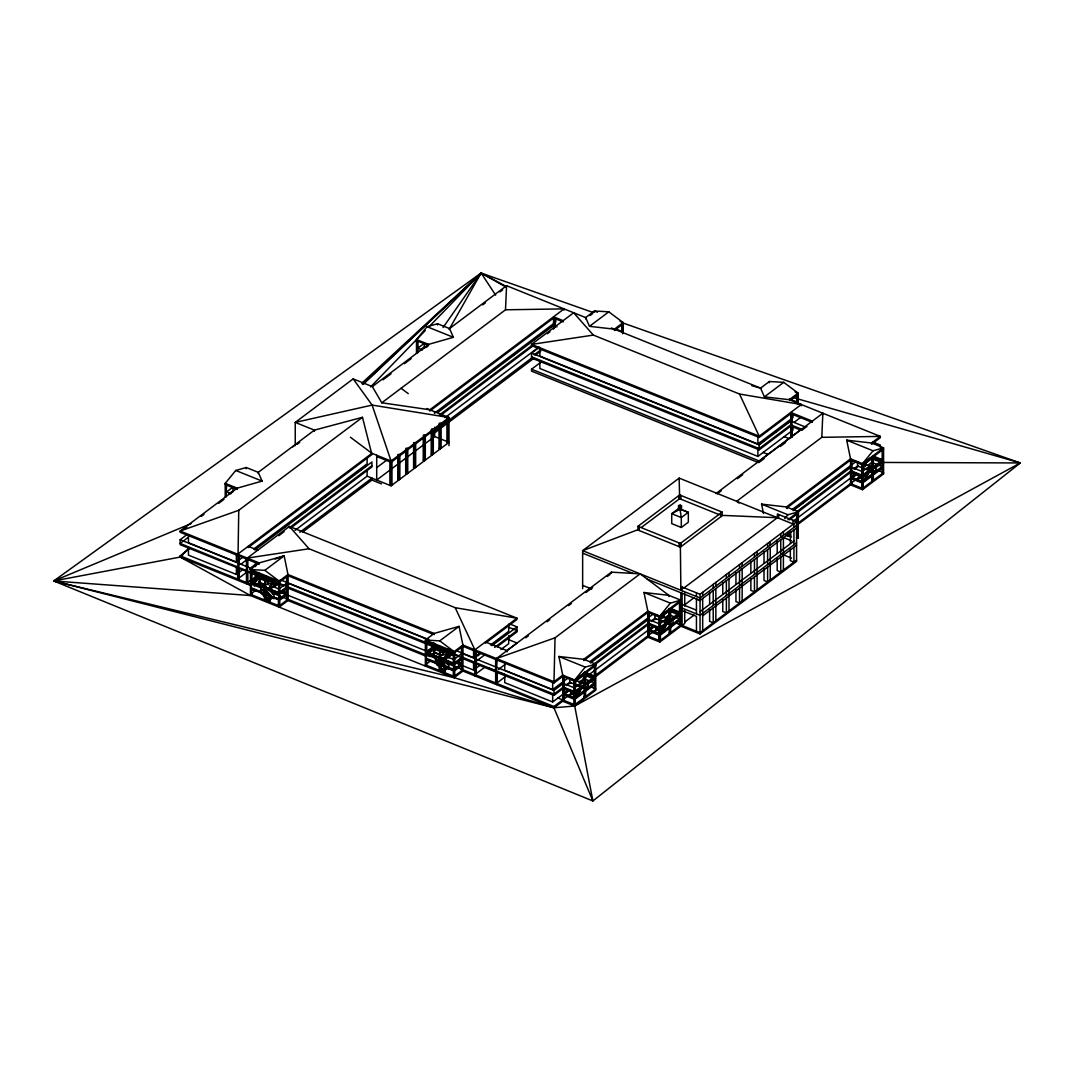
<?xml version="1.0" encoding="UTF-8"?>
<svg xmlns="http://www.w3.org/2000/svg" width="1074" height="1074" viewBox="0 0 1074 1074"><rect width="100%" height="100%" fill="white"/><g stroke="black" fill="none" stroke-linecap="round" stroke-linejoin="round"><path stroke-width="1.5" d="M237.663 580.255L238.75 510.284L362.475 417.303L371.913 454.557L248.188 547.552L248.188 546.304L257.773 550.17M584.726 674.351L584.726 683.923L585.531 684.245L647.837 637.204L659.825 642.037L659.825 616.006L680.876 600.178L668.901 595.345L640.144 573.838L555.03 637.808L553.956 682.983L462.102 645.944M295.243 445.643L295.243 422.404L353.158 378.88L372.329 386.6L381.78 402.79L505.505 309.795L506.579 285.697L585.652 317.582L589.492 326.335L614.409 329.168L623.175 322.576L608.797 311.822L594.419 310.99L585.652 317.582L585.652 318.817M739.06 503.088L736.67 501.289L821.785 437.319L822.859 413.222L715.942 493.584M680.151 504.753L679.882 510.096L680.151 508.472M680.164 509.318L688.327 512.298L688.327 522.206L681.305 527.482L671.72 523.629L671.72 513.708L678.741 508.432L680.017 509.277L681.305 517.574L681.305 527.482M449.066 329.503L481.112 273.038L593.385 312.588M570.549 694.985L572.979 691.2L571.717 694.113L576.899 696.207L581.584 687.521M577.973 689.495L575.637 693.321L575.637 697.039L581.49 687.481M661.222 618.409L662.671 615.818L662.779 618.342M655.664 631.015L656.926 629.149M659.423 631.19L656.832 630.143L658 628.223L663.195 630.317L666.699 623.551L660.752 633.069L660.752 629.351L662.309 626.8M666.216 620.423L667.773 617.872L667.867 620.396M666.699 624.585L662.014 632.224L663.195 630.317M863.912 466.062L865.469 463.512L871.806 458.638L882.197 462.827L875.753 467.66L875.753 472.211M858.354 478.668L860.798 474.883M862.127 478.843L859.522 477.796L860.69 474.842M865.792 473.178L863.442 477.004L863.442 480.722L869.296 471.164M868.906 468.076L870.464 465.525L870.571 468.049M869.403 472.238L864.718 479.89L869.403 471.204M443.106 327.489L481.112 273.038L506.27 286.422M225.218 497.141L225.218 483.34L235.743 470.466L246.268 467.512L258.257 472.345L262.096 481.085L237.193 488.173L180.163 531.039L180.163 532.274L259.223 564.159L259.223 562.91L180.163 531.039L238.75 510.284M416.497 353.373L416.497 339.572L427.036 326.697L437.561 323.744L449.55 328.563L453.389 337.317L428.486 344.392L372.329 386.6M505.814 286.986L481.112 273.038L53.7 580.967L553.956 707.779L574.711 706.007L595.761 690.179L595.761 664.148L585.236 667.102L574.711 679.976L574.711 706.007L592.888 800.962L1020.3 462.948L621.846 322.603M680.876 600.178L670.351 603.132L659.825 616.006L647.837 611.173L643.997 592.499L668.901 595.345L668.901 596.58M784.772 518.621L787.927 514.755L798.465 511.801L797.875 538.275M862.516 489.69L883.58 473.862L883.58 447.831L873.041 450.785L862.516 463.659L862.516 489.69L850.541 484.871L797.163 524.985M188.044 548.72L180.163 557.07L53.7 580.967L592.888 800.962L553.956 707.779L553.956 706.531L572.885 692.193M370.611 386.922L425.277 330.577M428.768 326.993L481.112 273.038L495.664 295.149M363.281 384.237L481.112 273.038L361.777 383.257M362.475 384.438L481.112 273.038M292.88 446.878L295.337 444.609M564.105 689.602L563.528 700.261L563.528 694.918L570.146 689.924M851.924 459.954L851.333 483.944L851.333 478.601L856.743 474.507M680.298 601.856L680.298 613.012L659.611 628.465L659.02 640.48L659.02 635.123L669.263 627.417L670.055 627.74L670.055 633.11L669.263 632.787L669.263 627.417M236.401 489.086L236.978 488.643L233.031 487.059L226.601 491.892L231.044 493.691M417.303 341.129L417.303 352.285L417.088 340.364L416.497 340.807L428.271 344.875L424.324 343.291L417.893 348.124L422.337 349.923M229.165 493.678L233.031 490.778M420.458 349.909L424.324 347.009M449.55 328.563L506.579 285.697M226.01 496.886L226.601 484.455M230.454 493.543L233.031 491.61L233.031 487.059M421.746 349.775L424.324 347.842L424.324 343.291M184.137 529.281L186.795 527.294M201.375 516.326L204.033 514.325M218.626 503.37L223.929 499.383M297.028 444.435L299.7 442.421M383.029 379.807L391.043 373.779M404.415 363.724L411.1 358.703M425.814 347.64L428.486 345.64L428.486 344.392L416.497 339.572M482.709 304.882L485.354 302.895M499.947 291.927L502.605 289.926M257.733 575.946L180.163 544.679L180.163 539.712L186.795 534.731M188.111 537.456L180.163 543.431L283.67 585.84M425.948 665.625L425.371 666.068L425.371 640.037L434.151 633.445L459.054 626.357L462.894 645.031L553.956 681.748L562.722 675.143L574.711 679.976L595.761 664.148L583.786 659.315L558.883 656.482L562.722 675.143L562.722 701.188L553.956 707.779L454.127 677.667L250.457 595.546L180.163 557.07L180.163 555.835L188.93 549.23M182.661 555.191L180.163 557.07L250.242 585.33M237.663 554.224L371.913 453.322L391.084 461.041L448.999 417.517L426.727 408.536M381.78 402.79L429.828 409.785L564.092 308.882L564.092 310.131M188.46 534.758L188.46 542.732L236.387 562.051L243.046 557.03M253.719 549.015L367.12 463.78L367.12 458.826M434.379 413.235L555.782 321.985L555.782 318.803M283.08 528.193L285.751 526.193M304.425 512.15L307.097 510.15M321.77 499.115L327.1 495.101M343.116 483.072L345.774 481.071M360.461 470.036L367.12 465.029M451.724 401.434L454.396 399.434M473.07 385.391L475.742 383.391M490.415 372.356L495.745 368.355M511.761 356.313L517.091 352.312M533.107 340.27L537.107 337.263M550.452 327.234L553.11 325.234M254.847 549.982L371.913 461.995L371.913 466.948L290.772 527.952M437.816 412.47L553.553 325.476M247.248 584.122L247.248 558.091L289.362 526.435L516.997 618.208L516.997 619.443L485.408 643.192L485.408 641.943L506.968 650.643L506.968 651.878M240.589 564.414L246.443 560.024M247.248 559.326L247.839 558.883L247.839 566.857M278.797 535.711L284.1 531.63M289.43 527.71L371.913 465.713M439.145 415.182L532.274 345.197M547.351 333.772L549.982 331.799M248.993 559.03L247.611 559.138M440.474 415.423L533.603 345.439M376.706 467.646L387.244 459.739M188.46 547.149L188.46 555.124L236.387 574.442L241.65 570.495M295.041 530.355L367.12 476.185L367.12 469.808M445.052 417.611L538.436 347.426M800.788 430.11L790.773 426.083L759.184 449.818L531.549 358.045L531.549 353.091L539.443 347.144M390.761 461.149L389.889 461.807L376.706 456.49M391.97 461.632L398.991 456.356M406.885 450.409L399.864 455.685L398.669 455.201M407.758 449.751L414.779 444.475L413.584 443.992L413.584 467.552L414.779 468.036L414.779 443.24L413.584 442.757L415.651 442.582L415.651 467.378M415.651 443.817L424.431 437.225M425.304 436.568L432.419 431.224M441.105 424.7L448.127 419.424M249.168 569.032L255.854 564.011M534.181 354.823L540.759 349.882M237.663 579.02L239.046 578.899L239.046 567.904M239.583 577.57L246.268 572.549M247.248 571.717L247.839 571.287L247.839 582.444M299.794 532.315L371.913 478.118L371.913 480.024L302.734 532.019M433.829 431.587L532.274 357.588M535.496 355.078L540.759 351.117M239.046 578.899L238.468 579.342L239.046 555.339L239.046 564.763M590.042 315.528L592.579 313.621M433.829 433.493L533.603 358.501M434.621 427.224L434.621 436.514L376.706 480.038L376.706 455.255M247.248 582.887L255.854 576.416M757.626 462.263L531.549 371.121L531.549 369.201L540.759 362.274M191.226 523.562L53.7 580.967L250.457 595.546L250.457 569.515L264.835 570.348L284.14 555.835L287.98 574.509L287.98 600.541L279.213 607.132L279.213 581.101L287.98 574.509L434.151 633.445L434.151 634.68M589.492 326.335L608.797 311.822M277.535 592.969L265.224 588.686L265.224 594.07L278.998 598.943L278.408 599.373L251.249 588.431L251.84 570.63L251.249 582.229L265.023 587.102L251.034 581.464L258.646 575.758L258.646 572.563M251.249 582.229L260.029 575.637M251.249 588.431L251.249 583.061L260.029 576.456L262.955 577.637M265.023 575.946L264.432 593.747L265.023 593.304L251.034 587.666L251.034 582.296M254.377 586.082L260.029 581.839L260.029 576.872L271.749 581.598M256.914 585.008L259.438 583.101L259.438 576.08M390.761 484.696L389.889 485.354L389.889 460.558M397.783 479.42L399.864 479.246L399.864 454.45L397.783 454.624L398.991 455.108L398.991 479.903L397.783 479.42L397.783 457.443M407.758 473.312L407.758 448.516L406.563 448.033L405.69 448.69L406.885 449.174L406.885 473.97L405.69 473.486L406.563 472.829M413.584 467.552L414.457 466.895M425.304 460.115L425.304 435.319L424.109 434.836L423.237 435.507L424.431 435.99L424.431 460.786L423.237 460.303L424.109 459.632M432.097 453.631L433.292 454.114L433.292 429.318L432.097 428.835L431.224 429.493L432.419 429.976L432.419 454.772L431.224 454.289L432.097 453.631L432.097 431.654M441.105 448.247L441.105 423.451L439.91 422.968L439.024 423.626L440.219 424.109L440.219 448.905L439.024 448.422L439.91 447.764M447.804 418.269L447.804 417.034L446.932 417.692L448.127 418.175L448.127 442.971L446.932 442.488L447.804 441.83M367.12 476.185L391.084 485.837L448.999 442.313L434.621 436.514M256.109 590.056L250.457 594.311L279.213 605.897L287.98 599.305M251.84 588.821L251.249 594.634L251.249 589.25L265.023 594.123M270.205 601.601L270.286 597.815L260.7 587.76L251.84 584.269L259.438 578.55L268.232 582.095L276.139 580.202M264.432 584.954L264.352 588.727M273.212 580.953L258.646 575.758M265.023 587.934L251.249 583.061M265.224 587.867L265.815 576.268L265.224 587.867L278.998 592.741L265.815 587.424M260.62 591.532L265.023 596.406M261.922 590.566L264.432 588.673M270.205 590.029L270.205 585.478L274.004 582.618L274.004 587.169L277.817 584.31L258.646 576.577L258.646 579.262M265.949 590.405L273.937 598.795L273.937 595.077L265.412 586.122M273.655 585.8L276.219 583.867L277.817 584.511L274.622 584.256L274.622 585.29M278.998 581.584L278.408 593.184M270.205 589.196L278.394 583.048M287.98 575.745L279.213 582.35L250.457 570.75L251.034 570.307L251.034 581.464M267.547 592.083L266.03 591.385L266.03 589.317L267.627 588.928M265.224 594.889L265.815 594.446L265.224 600.259L265.224 594.889L278.998 599.762M266.714 595.587L269.225 593.707L267.627 593.063L267.627 592.029M280.26 588.069L286.597 583.303M269.896 598.943L272.407 597.063L272.407 598.097L268.607 600.957L267.09 598.191M270.742 595.439L269.225 594.741L269.225 593.707M272.621 590.552L272.621 593.788L274.004 593.667M267.01 599.279L270.823 596.419L270.823 595.385M280.26 591.787L287.188 586.579L287.188 576.913M278.408 599.373L278.998 593.56M280.26 592.62L286.597 587.854L287.402 588.176L287.402 593.546L279.79 599.265L279.79 593.882L287.402 588.176M287.402 576.188L287.402 587.344L279.79 593.063L279.79 581.907M280.26 597.99L287.188 592.781L287.188 587.827L445.2 651.529M280.744 591.693L287.402 594.392L279.79 600.111L279.79 605.454M278.998 605.132L278.408 605.575L278.408 600.205M287.402 594.392L287.402 599.748L286.597 599.426L287.188 594.956M611.375 327.959L760.567 388.103L769.346 381.512L783.711 382.344L798.089 393.097L798.089 403.757M428.486 638.923L425.371 641.272L454.127 652.871L462.894 646.266M53.7 580.967L454.127 677.667L462.894 671.062L462.894 645.031L454.127 651.623L425.371 640.037L439.749 640.869L459.054 626.357M760.567 388.103L764.419 396.856L783.711 382.344M461.511 665.92L461.511 669.948L462.317 670.27L462.317 664.913L454.705 670.632L426.163 658.953L426.754 653.14L439.937 658.456L439.937 663.826L439.347 664.269L439.937 646.467L439.937 657.624L425.948 651.985L433.56 646.279L433.56 643.084M439.937 657.624L426.163 652.75L434.943 646.159L434.943 643.675M426.754 653.14L434.943 646.991L445.2 651.113M429.291 656.603L434.943 652.361L439.333 654.133M430.553 656.482L434.352 653.623L434.352 643.407M431.023 660.577L425.371 664.833L454.127 676.419L462.894 669.827M426.754 659.342L426.163 665.155L426.163 659.785L439.937 664.658M444.824 669.464L447.334 667.585L447.334 668.619L443.522 671.478L435.534 663.088L435.534 658.335L445.2 668.35L445.2 672.069L435.614 662L435.614 658.281M435.534 658.335L426.754 654.791L434.352 649.072L443.065 652.67L451.053 650.723M433.56 646.279L447.536 651.905L448.127 648.991M792.974 520.272L792.974 523.991L679.157 478.105L582.645 550.653L582.645 588.713M439.937 658.456L426.163 653.583L426.163 658.953M435.534 662.054L439.347 659.194L445.737 657.637M462.102 647.434L462.102 657.113L453.322 663.705L440.152 658.389L440.729 646.79M440.729 658.778L440.152 664.591L440.729 658.778L452.449 663.504M445.119 660.55L445.119 655.999L448.932 653.14L448.932 657.892M449.456 654.831L452.731 655.033M764.419 396.856L789.323 399.703L798.089 393.097L795.069 391.876M440.944 661.906L442.542 662.551L438.729 665.41L437.131 664.766L440.944 661.906L440.944 658.805M453.322 652.549L454.705 652.428L454.705 663.584L440.729 657.946M448.57 656.321L451.134 654.388M445.119 659.718L453.309 653.569L459.175 655.932M789.9 400.495L798.089 394.346L797.297 394.024L797.297 401.461M444.059 664.282L442.542 663.584L442.542 662.551M439.937 666.927L439.347 670.458L439.347 665.088M461.511 653.824L453.913 659.543L445.119 655.999M443.522 671.478L442.005 668.713M440.729 664.981L440.152 670.78L440.152 665.41L453.322 670.726L461.511 664.578L461.511 658.375M441.924 669.8L445.737 666.941L444.139 664.229M563.313 688.34L553.956 695.375L462.102 658.349L462.102 663.302L453.322 669.908L453.913 664.094M454.705 663.584L462.317 657.865L462.317 646.709M722.104 512.083L680.392 543.431L680.392 547.149L637.943 530.032L637.943 526.314L679.654 494.966L722.104 512.083L722.104 515.802L680.392 547.149L680.876 590.257L680.876 586.538L700.047 594.271L796.572 521.722L777.401 513.99L777.401 517.708L683.561 588.243M474.883 675.895L474.883 649.864L516.997 618.208L455.201 607.696L309.043 548.76L289.362 526.435L289.362 527.67M801.298 404.522L759.184 436.178L759.184 437.427L531.549 345.64L531.549 344.405L573.664 312.749L593.345 335.088L739.503 394.01L801.298 404.522L801.298 405.771M474.883 651.099L475.46 650.656L475.46 660.577M759.184 437.427L790.773 413.678L812.333 422.377L812.333 421.129L790.773 412.443L790.773 437.239L759.184 460.974L531.549 369.201M638.815 529.375L582.645 550.653L700.047 597.99L796.572 525.441M641.473 527.374L679.654 498.685L679.654 494.966M454.705 669.787L462.317 664.068L462.317 658.698L454.705 664.417L454.705 669.787L440.729 664.148M456.584 650.831L473.594 657.691L480.091 652.804M490.496 644.991L508.7 631.311L508.7 624.934M539.86 348.124L539.86 356.098L757.895 444.005L793.001 417.625L793.001 414.443M477.5 655.999L480.091 654.039M759.197 444.274L764.393 440.367M774.797 432.553L778.704 429.613M787.792 422.78L790.397 420.82M474.883 658.537L476.265 658.416L476.265 650.978L475.675 674.982L476.265 663.383L474.883 663.504M491.986 645.675L516.997 626.88L509.251 623.766M759.184 449.818L759.184 444.864L790.773 421.115L805.393 427.009M461.511 669.948L462.102 665.477M476.802 660.819L484.817 654.791M494.617 647.421L516.997 630.599L509.251 627.485M794.035 422.391L800.721 417.37M497.249 646.682L516.997 631.848L516.997 626.88M791.565 426.405L792.156 425.962L792.156 437.118M456.584 663.222L473.594 670.082L480.091 665.195M500.9 649.569L508.7 643.702L508.7 635.741M539.86 360.528L539.86 368.489L757.895 456.41L793.001 430.03L793.001 426.834M474.883 674.66L484.817 667.182M506.472 650.911L516.997 643.004L508.015 639.379M792.693 435.789L800.721 429.761M496.443 684.594L496.443 658.55L611.388 572.16L640.144 573.838M496.443 659.798L497.034 659.355L496.443 667.236M525.71 637.795L528.395 635.781M547.136 621.698L549.807 619.685M568.549 605.602L571.234 603.588M585.961 592.512L592.647 587.491M607.374 576.416L610.059 574.402M717.284 493.812L721.298 490.791M737.368 478.722L742.725 474.695M758.781 462.626L764.138 458.598M780.207 446.529L785.564 442.501M801.62 430.419L806.977 426.405M498.363 669.505L505.048 664.484M496.443 672.19L497.034 671.76L497.034 682.916M496.443 683.346L505.223 676.754M763.493 513.466L761.573 504.136L786.477 506.968L850.541 458.826L862.516 463.659L883.58 447.831L871.591 442.998L846.688 440.165L850.541 458.826L850.541 484.871M553.956 682.983L563.313 675.949L564.105 676.271L564.105 688.259L573.006 691.844M585.115 659.557L648.428 611.979L648.428 623.135L593.13 664.699M564.105 676.271L563.528 687.87L573.905 692.059L573.905 680.889M504.74 662.282L504.74 670.243L552.667 689.575L567.26 678.607M589.814 661.651L653.489 613.791M792.464 509.331L856.153 461.471M597.775 656.912L604.407 651.918M615.026 643.944L622.987 637.956M637.58 626.988L640.225 625.001M796.452 507.586L803.084 502.605M819.006 490.63L821.65 488.643M836.243 477.675L838.901 475.675M553.956 695.375L553.956 690.421L563.313 683.386M590.458 662.98L648.428 619.416M793.149 510.633L851.118 467.069M563.313 675.949L563.313 687.105L553.956 694.14L462.102 657.113M565.877 685.172L569.744 682.272L569.744 678.553L572.737 679.761M651.005 621.202L654.858 618.302L654.858 614.583L660.846 616.986L667.867 617.912M797.163 511.345L851.118 470.788L851.118 459.632L786.477 508.217L787.282 508.539M853.696 468.855L857.562 465.955L857.562 462.236L862.046 464.049M566.683 685.494L570.549 682.594L570.549 683.413M669.115 609.334L680.298 613.845L660.403 628.787L648.642 623.9L649.22 623.457M651.797 621.524L655.664 618.624L655.664 619.443M862.301 476.118L851.333 471.553L851.924 471.11M854.488 469.177L858.354 466.277M595.788 663.933L648.428 624.37L648.428 629.337L660.403 634.157L670.055 626.907L670.055 621.537L669.263 621.215L669.263 626.585L659.02 634.278L648.642 630.089L649.22 624.276M797.163 512.593L851.118 472.023M787.927 519.722L798.465 511.801L786.477 506.968M576.765 678.741L581.584 675.116M663.074 613.872L659.02 616.919L659.02 628.075L669.263 620.383L669.263 609.226L670.055 609.549L670.055 620.705M851.333 472.372L861.724 476.561L861.724 481.931L851.333 477.742L851.924 471.942M868.195 459.712L870.598 457.9M595.761 665.383L574.711 681.211L562.722 676.392M789.43 519.829L798.465 513.05L797.66 512.728L797.083 524.313L797.875 524.636L797.875 513.479L797.083 513.157L797.083 524.313M883.58 449.066L862.516 464.894L850.541 460.075M577.664 679.829L584.001 674.955L594.378 679.144L587.948 683.977L587.948 687.696L585.303 686.635M662.671 615.818L669.115 610.985L679.493 615.174L673.062 620.007L665.947 619.04L665.947 622.759L673.062 623.726M574.496 697.818L563.313 693.307L568.133 689.683M648.428 629.337L653.247 625.699M862.301 481.501L851.118 476.99L855.951 473.366M504.74 674.673L504.74 682.648L552.667 701.966L569.341 689.602M585.639 677.184L653.462 626.209M793.793 520.742L856.153 473.876M563.528 694.059L563.528 688.689L573.905 692.878L573.905 698.248L563.528 694.059L568.938 690.005M578.846 682.54L584.578 678.231M648.642 630.089L654.053 626.021M665.249 617.604L669.693 614.261M851.333 477.742L856.743 473.688M867.953 465.257L872.397 461.914M579.45 685.87L576.899 684.836L575.731 685.722L575.731 680.97L582.658 681.842M581.423 681.44L584.001 679.506L584.001 673.304M659.02 635.123L648.642 630.948L648.642 636.291L649.22 630.478L654.053 626.854M660.846 621.739L662.014 620.866M665.249 618.436L667.827 616.503M863.55 469.405L864.718 468.519M684.836 604.649L694.099 597.681M665.947 619.04L659.611 623.927L649.22 619.738M863.59 470.613L868.638 466.707L868.732 471.499L874.585 472.265L874.491 471.191M579.248 686.179L579.248 685.145L578.081 686.031L578.081 684.997L576.899 685.87L576.899 684.836M591.787 678.097L658 628.223M797.163 523.75L858.354 477.742M859.522 477.796L860.69 475.876M574.496 692.435L584.941 684.675L584.941 673.519L584.149 673.197L584.149 684.353L574.496 691.616L563.313 687.105M584.726 683.923L594.969 676.231L584.578 672.042M670.646 609.106L670.646 620.275L669.84 619.953L680.084 612.247L680.084 602.689M863.59 474.332L871.954 468.036L871.954 456.88L872.759 457.202L872.759 468.358M872.544 456.45L873.337 456.772L873.337 467.928L872.544 467.606L882.197 460.343M882.989 449.509L882.989 460.665L863.107 475.621L863.107 464.465M666.041 619.08L666.041 623.833L667.115 622.92M868.732 471.499L869.806 470.573M873.296 457.591L882.989 461.498L863.107 476.44L863.107 481.823L872.759 474.56L872.759 469.19L871.954 468.868L871.954 474.238L863.509 480.588M576.899 696.207L581.584 688.555M582.001 686.89L582.095 687.964L583.169 687.038M668.283 623.068L667.209 623.994L667.209 622.96M870.974 470.721L869.913 471.647L869.913 470.613M584.337 687.199L583.263 688.112L583.263 687.078M666.9 622.195L669.545 623.269L668.377 624.142L668.377 623.108M868.477 470.748L871.081 471.795L872.155 470.882M647.354 579.222L700.047 600.473L796.572 527.925M666.954 623.256L669.545 624.303L670.619 623.376M787.43 535.711L790.639 535.349L790.545 531.59M869.658 470.909L872.249 471.956L873.323 471.03M585.612 688.421L586.673 687.508M671.787 623.538L670.726 624.45L668.122 623.403M788.303 536.074L789.471 535.201L789.471 536.235L787.43 535.966M874.585 471.231L873.417 472.104L870.826 471.056M575.704 696.905L584.149 690.555L584.149 685.185L584.941 685.507L584.941 690.877L575.288 698.14L575.288 692.757L595.184 677.815L595.184 683.185L585.491 690.461M594.969 682.42L584.686 690.139L585.531 690.434L585.531 685.064L584.726 684.742M789.471 536.235L790.639 535.349M882.774 466.103L872.504 473.822L873.296 474.144L882.989 466.868L882.989 461.498M575.704 697.738L584.149 691.388L585.531 691.777M584.726 690.944L586.874 689.333M587.948 688.528L594.378 683.695L595.184 684.017L595.184 689.387L594.378 689.065L594.378 665.504L595.184 665.826L595.184 676.982L584.726 672.767M674.351 623.591L679.493 619.711L679.493 625.095L680.298 625.417L680.298 620.034L670.646 627.297L670.646 632.667L669.263 632.787M863.509 481.421L871.954 475.07L872.759 475.393L872.759 480.763L871.954 480.44L871.954 475.07M871.954 480.44L872.544 474.627L882.197 467.378M680.298 613.845L680.298 619.215L670.606 626.491L669.814 626.169L669.814 620.799L670.646 621.094L670.646 626.464L669.814 626.169L680.084 618.449L680.084 614.422M669.84 627.485L670.646 627.807M872.544 475.138L873.337 475.46M575.288 704.329L575.288 698.959L584.941 691.71L584.941 697.08L584.149 696.758L585.531 696.637L585.531 691.267L595.184 684.017M659.611 640.037L660.403 640.359L660.403 634.989L670.055 627.74M872.759 475.393L863.107 482.642L863.107 488.012M872.544 479.997L873.337 480.32L873.337 474.95L882.989 467.7L882.989 473.07L882.197 472.748L882.197 449.187M679.493 625.095L680.084 620.624M595.761 688.944L574.711 704.772L557.93 698.006M680.876 624.974L659.825 640.802L647.837 635.969M684.836 621.994L694.099 615.04M797.66 524.703L797.083 536.718L797.875 537.04L797.66 530.905M659.825 642.037L680.876 626.209L680.876 592.741M700.047 611.63L793.941 541.054M796.572 542.8L700.047 615.348L682.084 608.099M702.678 615.845L796.572 545.283M796.572 560.158L700.047 632.707L675.627 622.853M680.876 626.209L700.047 633.942L796.572 561.393L796.572 521.722M793.605 397.675L1020.3 462.948L574.711 706.007L562.722 701.188M680.017 509.277L671.72 513.708L681.305 517.574L688.327 512.298L680.111 508.982M275.092 559.084L284.14 555.835L259.223 562.91L250.457 569.515L279.213 581.101L264.835 570.348M496.443 658.55L555.03 637.808M362.475 417.303L314.413 430.137L258.257 472.345L258.257 473.58M266.03 584.565L274.004 582.618M272.944 584.699L277.736 583.531L277.736 581.061M269.225 588.539L270.823 588.149L270.823 587.116L267.627 587.894L270.823 588.149M448.932 653.14L439.347 655.476L448.851 665.598L448.851 669.317L439.266 659.248M447.858 655.221L452.651 654.066M448.341 655.328L451.134 655.422M439.347 659.194L440.944 659.839L442.542 659.449L442.542 658.416L445.737 658.671M593.345 335.088L531.549 344.405L759.184 436.178L739.503 394.01M247.248 558.091L309.043 548.76M505.505 309.795L564.092 308.882M821.785 437.319L880.371 436.406L880.371 437.642L871.591 444.247L871.591 442.998L880.371 436.406L789.323 399.703M883.701 462.451L1020.3 462.948M777.401 517.708L720.909 515.319M870.571 465.566L863.55 464.653L863.55 469.19M868.638 466.707L875.753 467.66M867.054 468.828L863.55 468.371L868.732 470.466M868.638 470.425L875.753 471.379M872.504 471.781L872.504 473.822L873.337 474.117L873.337 468.747L871.954 468.036M660.846 620.718L665.531 621.322M669.814 624.128L669.84 626.142M666.041 623.833L671.894 624.612L671.894 623.578M580.927 687.816L580.833 683.024L587.948 683.977M579.248 685.145L575.731 684.688L578.282 685.709M582.095 687.964L586.78 688.582L586.78 687.548M751.8 385.647L761.453 388.426M872.504 468.452L873.337 468.747M585.531 685.064L584.686 684.769L584.686 690.139L585.531 690.434M597.453 312.212L594.419 310.99L594.419 312.225M620.154 321.354L623.175 322.576L623.175 333.235M622.383 323.502L623.175 323.824L614.409 330.416L614.409 329.168M615.939 329.006L621.792 331.369L621.792 323.932L622.598 324.254L622.598 333.826M789.39 398.951L796.707 401.891L796.707 394.453M872.598 441.951L880.371 445.079L880.371 447.563M562.346 321.582L553.553 318.038L429.828 411.033L429.828 409.785M846.688 440.165L873.041 450.785M554.359 325.798L557.017 326.872M873.874 456.316L882.774 459.914M873.296 456.759L882.989 460.665M802.318 429.493L790.773 424.834L759.184 448.583L531.549 356.81M872.598 458.074L880.371 461.202M871.806 462.357L882.989 466.868M878.331 470.506L883.58 472.627L862.516 488.455L850.541 483.622M882.774 473.54L883.58 473.862M790.773 437.239L791.565 437.561L792.156 413.557L792.156 420.995M870.692 470.694L874.585 472.265M857.562 465.955L862.247 467.848M784.221 436.621L789.014 438.554M872.544 473.795L873.337 474.117M871.954 474.238L873.296 474.668M872.544 474.627L873.337 474.95M851.924 467.391L862.301 471.58M864.463 475.017L867.054 476.064M851.118 470.788L862.301 475.299M859.522 476.762L862.127 477.809M851.924 478.131L862.301 482.32M851.333 478.601L861.724 482.79L861.724 488.133M531.549 353.091L759.184 444.864M851.924 483.501L851.118 483.179L851.118 477.809M763.158 452.449L767.95 454.383M427.036 326.697L453.389 337.317M761.573 504.136L787.927 514.755M797.083 531.039L797.875 531.361M797.083 531.348L797.875 531.67L797.875 537.04M797.66 537.524L798.465 537.832M785.792 534.731L791.538 537.054M782.919 537.295L791.538 540.772M679.654 498.685L719.365 514.701M782.919 554.654L791.538 558.131M432.097 430.083L433.292 430.567L440.219 425.358L439.024 424.874L439.024 448.422M637.943 526.314L680.392 543.431M700.047 600.473L696.449 599.024L696.449 613.898M582.645 553.15L632.935 573.422M680.084 601.091L680.876 601.413L659.825 617.241L647.837 612.408M682.084 604.38L696.449 610.18M371.913 480.024L381.498 483.891M643.997 592.499L670.351 603.132M682.084 610.582L696.449 616.369L696.449 631.257M671.183 608.663L680.084 612.247M669.115 608.502L680.298 613.012M669.115 614.704L680.298 619.215M582.645 585.37L591.72 589.022M669.263 620.383L670.646 621.094M669.29 623.564L671.894 624.612M654.858 618.302L666.041 622.799M669.263 626.585L670.606 627.015M670.646 627.297L669.84 626.974L669.84 632.344M648.428 623.135L660.403 627.968L660.403 616.812M660.591 628.236L663.195 629.283M648.642 624.719L659.02 628.908L659.02 634.278M662.014 631.203L656.832 629.109L656.832 630.143M649.22 630.478L660.403 634.989M649.22 635.848L648.428 635.526L648.428 631.499M235.743 470.466L262.096 481.085M225.218 483.34L237.193 488.173L237.193 489.408L225.218 484.575L225.795 484.132L226.01 496.054L226.01 484.898M558.883 656.482L585.236 667.102M586.068 673.465L594.969 677.05M585.478 673.908L594.378 677.493M583.195 678.352L595.184 683.185M594.378 683.386L595.184 683.708M580.833 683.024L574.496 687.897L564.105 683.708M584.149 684.353L584.941 684.675M590.512 686.823L594.969 688.622M585.505 687.347L584.431 688.273L584.431 687.239M569.744 682.272L574.442 684.165M580.927 686.783L587.84 687.655L587.84 683.937M584.686 690.663L585.491 690.985M584.149 690.555L585.531 691.267M287.188 575.422L432.594 634.049M575.476 692.206L578.081 693.254M574.308 694.126L571.717 693.079L571.717 694.113M280.287 579.759L428.754 639.607M180.163 539.712L237.663 562.897M238.468 563.219L251.746 568.576M287.188 582.86L427.922 639.607M462.102 653.381L553.956 690.421M563.528 694.918L573.905 699.107L573.905 704.45M279.858 583.638L285.724 585.988M287.188 586.579L448.127 651.475M489.274 668.31L493.892 670.163M500.028 672.633L504.632 674.499M286.597 587.022L287.402 587.344M462.317 657.865L448.341 652.227L448.341 649.045M265.882 578.819L273.212 581.772M450.382 653.623L453.309 654.804M433.56 647.098L452.731 654.831L452.651 651.582M564.105 699.818L563.313 699.496L563.313 694.126M270.205 585.478L278.998 589.022M282.798 591.009L287.188 592.781M457.712 661.53L462.102 663.302M258.646 581.947L265.305 584.632M281.321 591.25L287.402 593.546M441.683 655.744L433.56 652.468L433.56 648.441M457.121 661.973L462.317 664.068M259.438 583.101L263.842 584.874M455.658 662.215L461.511 664.578M280.287 592.15L430.298 652.63M251.84 582.618L263.546 587.344M265.224 588.686L278.408 594.003M440.152 659.221L453.322 664.524M476.265 674.539L475.46 674.217L475.46 663.061M180.163 555.835L251.746 584.686M273.212 593.345L428.002 655.758M553.956 706.531L439.347 660.228L445.737 666.941M287.98 600.541L426.472 656.375M462.894 671.062L553.956 707.779M439.937 663.826L425.948 658.187L425.948 654.16M260.7 587.76L260.62 592.566L263.815 594.889M435.534 663.088L437.212 663.678L437.131 664.766M267.01 598.245L265.412 597.6L268.607 600.957M441.924 668.766L440.327 668.122L438.729 665.41M251.84 594.191L251.034 593.868L251.034 588.498M265.815 599.829L264.432 599.936L264.432 594.566M426.754 664.712L425.948 664.39L425.948 660.362M439.937 670.028L440.729 670.351M401.072 388.278L408.268 393.661M350.366 437.199L371.913 453.322M439.749 640.869L454.127 651.623L454.127 677.667M266.03 591.385L270.823 596.419M265.493 596.513L270.286 601.534M260.62 592.566L265.023 597.171M353.158 378.88L372.128 405.086L391.084 461.041L391.084 485.837M455.201 607.696L474.883 649.864M679.157 478.105L679.573 495.517M875.659 467.62L875.659 471.338M872.397 457.886L872.544 467.606M872.249 470.922L872.249 471.956M871.806 458.638L871.806 463.189M871.081 470.761L871.081 471.795M870.464 465.525L870.464 468.009M861.724 464.572L861.724 475.742M858.462 474.99L858.462 478.709M851.333 460.397L851.333 471.553M851.118 471.62L851.118 476.99M822.859 413.222L822.859 414.457M797.512 394.776L797.512 404.348M793.941 523.696L793.941 527.415M793.941 529.898L793.941 544.773M793.941 547.257L793.941 562.132L790.343 560.682L790.343 549.109M790.343 531.764L790.343 543.323M788.222 532.717L788.222 536.356M787.645 535.416L787.645 536.235M783.402 531.617L783.402 535.335M783.402 537.819L783.402 570.052M780.771 533.59L780.771 537.309M780.771 539.792L780.771 554.667M780.771 557.151L780.771 572.026L777.187 570.576L777.187 559.004M778.596 514.473L778.596 518.192M777.187 539.994L777.187 553.217M770.246 547.713L770.246 579.947M770.018 541.672L770.018 545.391M769.346 381.512L769.346 382.747M767.615 543.484L767.615 547.203M767.615 549.687L767.615 564.562M767.615 567.045L767.615 581.92L764.017 580.47L764.017 568.898M764.017 551.539L764.017 563.112M757.895 436.044L757.895 444.005M757.895 448.435L757.895 456.41M757.089 551.405L757.089 555.124M757.089 557.607L757.089 589.827M754.458 553.379L754.458 557.097M754.458 559.581L754.458 574.456M754.458 576.939L754.458 591.814L750.86 590.364L750.86 578.792M750.86 561.433L750.86 573.006M742.161 568.817L742.161 601.051M742.067 562.695L742.067 566.414M739.53 564.588L739.53 568.307M739.53 570.791L739.53 585.666M739.53 588.149L739.53 603.024L735.945 601.574L735.945 590.002M735.945 572.643L735.945 584.216M729.004 572.509L729.004 576.228M729.004 578.711L729.004 610.931M726.373 574.483L726.373 578.201M726.373 580.685L726.373 595.56M726.373 598.043L726.373 612.918L722.775 611.468L722.775 599.896M722.775 582.538L722.775 594.11M721.231 512.741L721.231 516.46M720.909 511.6L720.909 514.084M715.848 582.403L715.848 586.122M715.848 588.592L715.848 620.826M713.217 584.377L713.217 588.096M713.217 590.579L713.217 605.454M713.217 607.938L713.217 622.813L709.619 621.363L709.619 609.79M709.619 592.432L709.619 604.004M702.678 592.284L702.678 596.003M702.678 598.486L702.678 630.72M700.047 594.271L700.047 633.942M696.449 592.821L696.449 596.54M684.715 592.902L684.715 606.125M684.715 610.247L684.715 623.47L682.084 625.457L682.084 593.224M682.084 587.022L682.084 590.74M681.265 542.773L681.265 546.491M680.849 495.45L680.849 499.168M679.493 601.534L679.493 619.403M679.198 542.947L679.198 546.666M678.768 495.624L678.768 499.343M672.955 619.966L673.062 624.558M669.84 608.783L669.84 619.953M669.693 608.891L669.693 611.576M669.545 623.269L669.545 624.303M669.115 610.985L669.115 615.536M667.773 617.872L667.773 620.356M664.108 613.429L664.108 616.61M660.846 616.986L660.846 621.537M660.403 628.787L660.403 634.157M659.611 616.489L659.611 627.646M655.758 627.337L655.758 631.056M649.22 612.301L649.22 629.659M648.642 612.73L648.642 623.9M647.837 637.204L647.837 611.173L583.786 659.315L583.786 660.564M639.137 526.797L639.137 530.516M638.815 525.656L638.815 528.139M622.383 324.979L622.383 330.94M611.388 572.16L611.388 573.395M585.531 673.089L585.531 684.245M584.726 691.455L584.726 696.314M584.149 691.388L584.149 696.758M583.195 673.398L583.195 676.701M575.288 680.782L575.288 691.938M570.643 691.307L570.643 695.026M563.138 321.905L563.138 320.67L553.553 316.803L553.553 329.194M563.313 687.937L563.313 693.307M554.936 327.342L554.936 317.917L554.359 328.282M552.667 681.601L552.667 689.575M552.667 693.992L552.667 701.966M495.651 659.476L495.651 683.024M473.594 649.716L473.594 657.691M473.594 662.121L473.594 670.082M461.511 646.387L461.511 657.543M454.705 670.632L454.705 675.976L453.322 676.096L453.322 670.726M453.309 651.086L453.322 663.705M449.536 654.778L449.536 655.811M448.999 445.656L448.999 417.517L372.128 405.086L295.243 422.404L314.413 430.137L314.413 431.372M448.919 661.503L448.341 664.631L448.341 660.604M448.127 660.631L447.536 664.309L447.536 661.074M447.536 648.723L447.536 651.905M446.932 418.941L446.932 442.488M444.139 658.026L444.139 659.06M443.146 652.616L443.065 655.153M440.152 647.233L440.152 658.389M437.561 323.744L437.561 324.979M434.943 646.991L434.943 650.71M434.621 411.718L434.621 412.966M434.151 643.353L434.151 647.072M431.224 430.741L431.224 454.289M426.754 641.151L426.754 652.307M426.163 641.594L426.163 652.75M425.948 642.427L425.948 651.985M423.237 438.313L423.237 460.303M417.893 340.686L417.893 352.675M405.69 449.925L405.69 473.486M391.97 460.384L391.97 485.179M286.597 575.865L286.597 599.426M276.219 583.867L276.219 584.9M273.427 582.538L273.427 584.806M273.427 591.425L273.427 594.11M265.815 588.257L265.815 593.627M259.223 572.831L259.223 579.745M255.545 561.809L255.545 566.589M255.545 574.201L255.545 582.175M246.268 467.512L246.268 468.747M246.456 559.004L246.456 582.564M236.387 554.077L236.387 562.051M236.387 566.481L236.387 574.442M268.232 582.095L268.151 584.632L268.232 582.095M681.493 505.639L678.54 505.492L678.54 509.21L681.493 509.358L681.493 505.639M865.469 463.512L865.376 465.955L865.469 463.512"/></g></svg>
